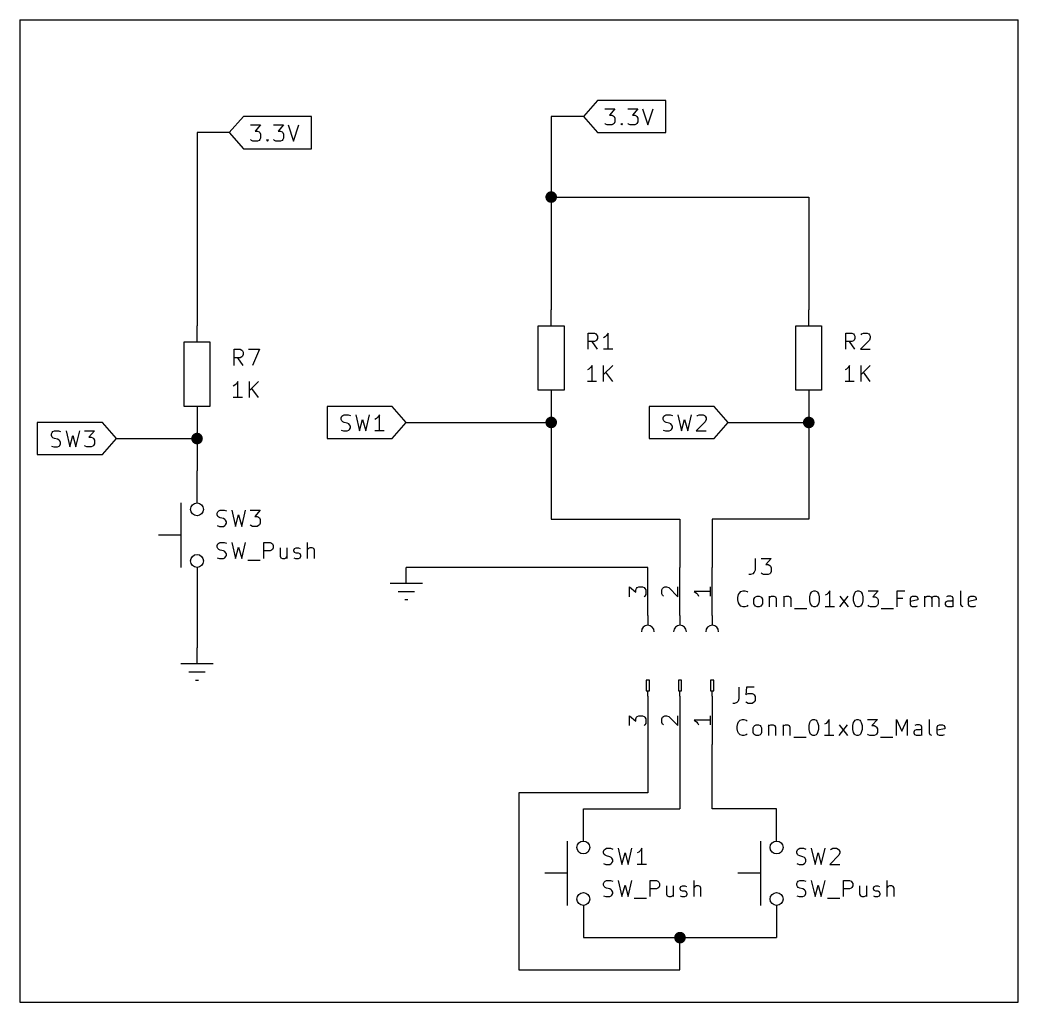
# Model space of a CAD drawing. Extents: x -4.8 to 16.7, y -9.4 to 5.7.
# Drawn here: x 0.76 to 7.73, y -9.39 to -2.53 of the extents above; entities that cross this region are included whole.
import ezdxf

# ---------------------------------------------------------------- set-up
doc = ezdxf.new("R2010")
doc.units = 0
doc.header["$MEASUREMENT"] = 0
for name, color, linetype in [('BLUE3', 171, 'CONTINUOUS'), ('CYAN2', 4, 'CONTINUOUS'), ('RED2', 1, 'CONTINUOUS'), ('RED3', 11, 'CONTINUOUS')]:
    doc.layers.add(name, color=color, linetype=linetype)
doc.layers.add('GREEN3', color=91, linetype='CONTINUOUS', lineweight=30)

msp = doc.modelspace()

# ---------------------------------------------------------------- linework, layer by layer
at = {"layer": 'BLUE3'}
for p, q in [((0.7562, -2.5285), (7.7312, -2.5285)), ((0.7562, -2.5285), (0.7562, -9.391)), ((7.7312, -9.391), (7.7312, -2.5285)), ((0.7562, -9.391), (7.7312, -9.391))]:
    msp.add_line(p, q, dxfattribs=at)
at = {"layer": 'CYAN2', "linetype": 'Continuous'}
for p, q in [((4.7275, -4.8294), (4.7275, -4.7169)), ((4.7275, -4.7169), (4.7704, -4.7169)), ((4.7704, -4.7169), (4.781, -4.7222)), ((4.781, -4.7222), (4.7864, -4.7276)), ((4.7864, -4.7276), (4.7918, -4.7383)), ((4.7918, -4.7383), (4.7918, -4.7544)), ((4.8562, -4.7329), (4.8454, -4.7436)), ((4.8667, -4.7169), (4.8562, -4.7329)), ((4.8667, -4.8294), (4.8667, -4.7169)), ((6.5275, -4.8294), (6.5275, -4.7169)), ((6.5275, -4.7169), (6.5704, -4.7169)), ((6.5704, -4.7169), (6.581, -4.7222)), ((6.581, -4.7222), (6.5864, -4.7276)), ((6.5864, -4.7276), (6.5918, -4.7383)), ((6.5918, -4.7383), (6.5918, -4.7544)), ((6.6346, -4.7276), (6.64, -4.7222)), ((6.64, -4.7222), (6.6508, -4.7169)), ((6.6508, -4.7169), (6.6775, -4.7169)), ((6.6775, -4.7169), (6.6883, -4.7222)), ((6.6883, -4.7222), (6.6935, -4.7276)), ((6.6935, -4.7276), (6.6989, -4.7383)), ((6.6989, -4.7383), (6.6989, -4.749)), ((4.7704, -4.7758), (4.7275, -4.7758)), ((4.7918, -4.8294), (4.7542, -4.7758)), ((4.781, -4.7704), (4.7704, -4.7758)), ((4.7864, -4.7651), (4.781, -4.7704)), ((4.7918, -4.7544), (4.7864, -4.7651)), ((4.8454, -4.7436), (4.8346, -4.749)), ((6.5704, -4.7758), (6.5275, -4.7758)), ((6.5918, -4.8294), (6.5542, -4.7758)), ((6.581, -4.7704), (6.5704, -4.7758)), ((6.5864, -4.7651), (6.581, -4.7704)), ((6.5918, -4.7544), (6.5864, -4.7651)), ((6.6935, -4.7651), (6.6294, -4.8294)), ((6.6989, -4.749), (6.6935, -4.7651)), ((2.2525, -4.9419), (2.2525, -4.8294)), ((2.2525, -4.8294), (2.2954, -4.8294)), ((2.2954, -4.8294), (2.306, -4.8347)), ((2.306, -4.8347), (2.3114, -4.8401)), ((2.3114, -4.8776), (2.306, -4.8829)), ((2.3114, -4.8401), (2.3168, -4.8508)), ((2.3168, -4.8669), (2.3114, -4.8776)), ((2.3168, -4.8508), (2.3168, -4.8669)), ((2.3544, -4.8294), (2.4293, -4.8294)), ((2.4293, -4.8294), (2.3812, -4.9419)), ((4.8989, -4.8294), (4.8346, -4.8294)), ((6.6294, -4.8294), (6.6989, -4.8294)), ((2.2954, -4.8883), (2.2525, -4.8883)), ((2.3168, -4.9419), (2.2792, -4.8883)), ((2.306, -4.8829), (2.2954, -4.8883)), ((4.7542, -4.9419), (4.7437, -4.9579)), ((4.7542, -5.0544), (4.7542, -4.9419)), ((4.8346, -5.0544), (4.8346, -4.9419)), ((4.8989, -4.9419), (4.8346, -5.0061)), ((6.5542, -4.9419), (6.5437, -4.9579)), ((6.5542, -5.0544), (6.5542, -4.9419)), ((6.6346, -5.0544), (6.6346, -4.9419)), ((6.6989, -4.9419), (6.6346, -5.0061)), ((4.7329, -4.9686), (4.7221, -4.974)), ((4.7437, -4.9579), (4.7329, -4.9686)), ((4.8989, -5.0544), (4.8508, -4.9901)), ((6.5329, -4.9686), (6.5221, -4.974)), ((6.5437, -4.9579), (6.5329, -4.9686)), ((6.6989, -5.0544), (6.6508, -4.9901)), ((2.2579, -5.0811), (2.2471, -5.0865)), ((2.2687, -5.0704), (2.2579, -5.0811)), ((2.2792, -5.0544), (2.2687, -5.0704)), ((2.2792, -5.1669), (2.2792, -5.0544)), ((2.3596, -5.1669), (2.3596, -5.0544)), ((2.4239, -5.0544), (2.3596, -5.1186)), ((4.7864, -5.0544), (4.7221, -5.0544)), ((6.5864, -5.0544), (6.5221, -5.0544)), ((2.4239, -5.1669), (2.3758, -5.1026)), ((2.3114, -5.1669), (2.2471, -5.1669)), ((2.1346, -5.9758), (2.14, -5.9651)), ((2.1346, -5.9865), (2.1346, -5.9758)), ((2.14, -5.9972), (2.1346, -5.9865)), ((2.14, -5.9651), (2.1454, -5.9597)), ((2.1454, -6.0026), (2.14, -5.9972)), ((2.1454, -5.9597), (2.1562, -5.9544)), ((2.1562, -5.9544), (2.1829, -5.9544)), ((2.1829, -5.9544), (2.1989, -5.9597)), ((2.2365, -5.9544), (2.2633, -6.0669)), ((2.2633, -6.0669), (2.2846, -5.9865)), ((2.2846, -5.9865), (2.306, -6.0669)), ((2.306, -6.0669), (2.3328, -5.9544)), ((2.365, -5.9544), (2.4347, -5.9544)), ((2.4347, -5.9544), (2.3971, -5.9972)), ((2.3971, -5.9972), (2.4133, -5.9972)), ((2.4133, -5.9972), (2.4239, -6.0026)), ((2.1346, -6.0615), (2.1508, -6.0669)), ((2.1562, -6.0079), (2.1454, -6.0026)), ((2.1508, -6.0669), (2.1775, -6.0669)), ((2.1775, -6.0133), (2.1562, -6.0079)), ((2.1883, -6.0187), (2.1775, -6.0133)), ((2.1775, -6.0669), (2.1883, -6.0615)), ((2.1935, -6.024), (2.1883, -6.0187)), ((2.1883, -6.0615), (2.1935, -6.0561)), ((2.1989, -6.0347), (2.1935, -6.024)), ((2.1935, -6.0561), (2.1989, -6.0454)), ((2.1989, -6.0454), (2.1989, -6.0347)), ((2.3704, -6.0615), (2.365, -6.0561)), ((2.3812, -6.0669), (2.3704, -6.0615)), ((2.4133, -6.0669), (2.3812, -6.0669)), ((2.4239, -6.0615), (2.4133, -6.0669)), ((2.4239, -6.0026), (2.4293, -6.0079)), ((2.4293, -6.0561), (2.4239, -6.0615)), ((2.4293, -6.0079), (2.4347, -6.0187)), ((2.4347, -6.0454), (2.4293, -6.0561)), ((2.4347, -6.0187), (2.4347, -6.0454)), ((2.1346, -6.2008), (2.14, -6.1901)), ((2.1346, -6.2115), (2.1346, -6.2008)), ((2.14, -6.1901), (2.1454, -6.1847)), ((2.1454, -6.1847), (2.1562, -6.1794)), ((2.1562, -6.1794), (2.1829, -6.1794)), ((2.1829, -6.1794), (2.1989, -6.1847)), ((2.2365, -6.1794), (2.2633, -6.2919)), ((2.306, -6.2919), (2.3328, -6.1794)), ((2.4615, -6.2919), (2.4615, -6.1794)), ((2.4615, -6.1794), (2.5042, -6.1794)), ((2.5042, -6.1794), (2.515, -6.1847)), ((2.515, -6.1847), (2.5204, -6.1901)), ((2.5204, -6.1901), (2.5258, -6.2008)), ((2.5258, -6.2008), (2.5258, -6.2169)), ((2.7668, -6.2919), (2.7668, -6.1794)), ((2.14, -6.2222), (2.1346, -6.2115)), ((2.1454, -6.2276), (2.14, -6.2222)), ((2.1562, -6.2329), (2.1454, -6.2276)), ((2.1775, -6.2383), (2.1562, -6.2329)), ((2.1883, -6.2437), (2.1775, -6.2383)), ((2.1935, -6.249), (2.1883, -6.2437)), ((2.1989, -6.2597), (2.1935, -6.249)), ((2.1935, -6.2811), (2.1989, -6.2704)), ((2.1989, -6.2704), (2.1989, -6.2597)), ((2.2633, -6.2919), (2.2846, -6.2115)), ((2.2846, -6.2115), (2.306, -6.2919)), ((2.5042, -6.2383), (2.4615, -6.2383)), ((2.515, -6.2329), (2.5042, -6.2383)), ((2.5204, -6.2276), (2.515, -6.2329)), ((2.5258, -6.2169), (2.5204, -6.2276)), ((2.574, -6.2169), (2.574, -6.2758)), ((2.574, -6.2758), (2.5794, -6.2865)), ((2.6221, -6.2169), (2.6221, -6.2919)), ((2.6703, -6.2329), (2.6757, -6.2222)), ((2.6703, -6.2383), (2.6703, -6.2329)), ((2.6757, -6.249), (2.6703, -6.2383)), ((2.6757, -6.2222), (2.6865, -6.2169)), ((2.6865, -6.2543), (2.6757, -6.249)), ((2.6865, -6.2169), (2.7025, -6.2169)), ((2.7025, -6.2543), (2.6865, -6.2543)), ((2.7025, -6.2169), (2.7133, -6.2222)), ((2.7133, -6.2597), (2.7025, -6.2543)), ((2.7187, -6.2704), (2.7133, -6.2597)), ((2.7133, -6.2865), (2.7187, -6.2758)), ((2.7187, -6.2758), (2.7187, -6.2704)), ((2.7722, -6.2222), (2.7668, -6.2276)), ((2.7828, -6.2169), (2.7722, -6.2222)), ((2.799, -6.2169), (2.7828, -6.2169)), ((2.8096, -6.2222), (2.799, -6.2169)), ((2.815, -6.2329), (2.8096, -6.2222)), ((2.815, -6.2919), (2.815, -6.2329)), ((2.1346, -6.2865), (2.1508, -6.2919)), ((2.1508, -6.2919), (2.1775, -6.2919)), ((2.1775, -6.2919), (2.1883, -6.2865)), ((2.1883, -6.2865), (2.1935, -6.2811)), ((2.349, -6.3026), (2.4347, -6.3026)), ((2.5794, -6.2865), (2.59, -6.2919)), ((2.59, -6.2919), (2.6062, -6.2919)), ((2.6062, -6.2919), (2.6167, -6.2865)), ((2.6167, -6.2865), (2.6221, -6.2811)), ((2.6703, -6.2865), (2.6811, -6.2919)), ((2.6811, -6.2919), (2.7025, -6.2919)), ((2.7025, -6.2919), (2.7133, -6.2865)), ((5.8936, -6.2919), (5.8936, -6.3722)), ((5.9366, -6.2919), (6.0061, -6.2919)), ((6.0061, -6.2919), (5.9688, -6.3347)), ((5.9688, -6.3347), (5.9848, -6.3347)), ((5.9848, -6.3347), (5.9956, -6.3401)), ((5.9956, -6.3401), (6.0007, -6.3454)), ((6.0007, -6.3454), (6.0061, -6.3562)), ((5.8615, -6.4044), (5.8509, -6.4044)), ((5.8777, -6.399), (5.8615, -6.4044)), ((5.8882, -6.3883), (5.8777, -6.399)), ((5.8936, -6.3722), (5.8882, -6.3883)), ((5.942, -6.399), (5.9366, -6.3936)), ((5.9526, -6.4044), (5.942, -6.399)), ((5.9848, -6.4044), (5.9526, -6.4044)), ((5.9956, -6.399), (5.9848, -6.4044)), ((6.0007, -6.3936), (5.9956, -6.399)), ((6.0061, -6.3829), (6.0007, -6.3936)), ((6.0061, -6.3562), (6.0061, -6.3829)), ((5.7733, -6.5651), (5.7784, -6.5436)), ((5.7784, -6.5436), (5.7838, -6.5329)), ((5.7838, -6.5329), (5.7946, -6.5222)), ((5.7946, -6.5222), (5.8106, -6.5169)), ((5.8106, -6.5169), (5.8214, -6.5169)), ((5.8214, -6.5169), (5.8374, -6.5222)), ((5.8374, -6.5222), (5.8428, -6.5276)), ((5.8963, -6.5597), (5.9071, -6.5544)), ((5.9071, -6.5544), (5.9231, -6.5544)), ((5.9231, -6.5544), (5.9339, -6.5597)), ((5.9929, -6.5544), (5.9929, -6.6294)), ((5.9983, -6.5597), (6.0088, -6.5544)), ((6.0088, -6.5544), (6.025, -6.5544)), ((6.025, -6.5544), (6.0356, -6.5597)), ((6.0946, -6.5544), (6.0946, -6.6294)), ((6.1, -6.5597), (6.1108, -6.5544)), ((6.1108, -6.5544), (6.1267, -6.5544)), ((6.1267, -6.5544), (6.1375, -6.5597)), ((6.2768, -6.5597), (6.282, -6.5383)), ((6.282, -6.5383), (6.2874, -6.5276)), ((6.2874, -6.5276), (6.2928, -6.5222)), ((6.2928, -6.5222), (6.3036, -6.5169)), ((6.3036, -6.5169), (6.3142, -6.5169)), ((6.3142, -6.5169), (6.325, -6.5222)), ((6.325, -6.5222), (6.3304, -6.5276)), ((6.3304, -6.5276), (6.3358, -6.5383)), ((6.3358, -6.5383), (6.3409, -6.5597)), ((6.3945, -6.5436), (6.3839, -6.549)), ((6.4053, -6.5329), (6.3945, -6.5436)), ((6.4161, -6.5169), (6.4053, -6.5329)), ((6.4161, -6.6294), (6.4161, -6.5169)), ((6.4856, -6.6294), (6.5446, -6.5544)), ((6.4856, -6.5544), (6.5446, -6.6294)), ((6.5821, -6.5597), (6.5875, -6.5383)), ((6.5875, -6.5383), (6.5927, -6.5276)), ((6.5927, -6.5276), (6.5981, -6.5222)), ((6.5981, -6.5222), (6.6089, -6.5169)), ((6.6089, -6.5169), (6.6195, -6.5169)), ((6.6195, -6.5169), (6.6303, -6.5222)), ((6.6303, -6.5222), (6.6357, -6.5276)), ((6.6357, -6.5276), (6.6411, -6.5383)), ((6.6411, -6.5383), (6.6465, -6.5597)), ((6.6838, -6.5169), (6.7536, -6.5169)), ((6.7536, -6.5169), (6.716, -6.5597)), ((6.8875, -6.6294), (6.8875, -6.5169)), ((6.8875, -6.5169), (6.941, -6.5169)), ((6.984, -6.5597), (6.9946, -6.5544)), ((6.9946, -6.5544), (7.0159, -6.5544)), ((7.0159, -6.5544), (7.0267, -6.5597)), ((7.0803, -6.6294), (7.0803, -6.5544)), ((7.0857, -6.5597), (7.0965, -6.5544)), ((7.0965, -6.5544), (7.1125, -6.5544)), ((7.1125, -6.5544), (7.1233, -6.5597)), ((7.1338, -6.5597), (7.1446, -6.5544)), ((7.1446, -6.5544), (7.1606, -6.5544)), ((7.1606, -6.5544), (7.1714, -6.5597)), ((7.2409, -6.5544), (7.2304, -6.5597)), ((7.2625, -6.5544), (7.2409, -6.5544)), ((7.2731, -6.5597), (7.2625, -6.5544)), ((7.3321, -6.6133), (7.3321, -6.5169)), ((7.391, -6.5597), (7.4018, -6.5544)), ((7.4018, -6.5544), (7.4232, -6.5544)), ((7.4232, -6.5544), (7.434, -6.5597)), ((5.7733, -6.5812), (5.7733, -6.5651)), ((5.7784, -6.6026), (5.7733, -6.5812)), ((5.7838, -6.6133), (5.7784, -6.6026)), ((5.7946, -6.624), (5.7838, -6.6133)), ((5.8106, -6.6294), (5.7946, -6.624)), ((5.8374, -6.624), (5.8214, -6.6294)), ((5.8428, -6.6186), (5.8374, -6.624)), ((5.8858, -6.5758), (5.8909, -6.5651)), ((5.8858, -6.6079), (5.8858, -6.5758)), ((5.8909, -6.6186), (5.8858, -6.6079)), ((5.8909, -6.5651), (5.8963, -6.5597)), ((5.8963, -6.624), (5.8909, -6.6186)), ((5.9071, -6.6294), (5.8963, -6.624)), ((5.9339, -6.624), (5.9231, -6.6294)), ((5.9339, -6.5597), (5.9393, -6.5651)), ((5.9393, -6.6186), (5.9339, -6.624)), ((5.9393, -6.5651), (5.9445, -6.5758)), ((5.9445, -6.6079), (5.9393, -6.6186)), ((5.9445, -6.5758), (5.9445, -6.6079)), ((5.9929, -6.5651), (5.9983, -6.5597)), ((6.0356, -6.5597), (6.041, -6.5704)), ((6.041, -6.5704), (6.041, -6.6294)), ((6.0946, -6.5651), (6.1, -6.5597)), ((6.1375, -6.5597), (6.1427, -6.5704)), ((6.1427, -6.5704), (6.1427, -6.6294)), ((6.2768, -6.5865), (6.2768, -6.5597)), ((6.282, -6.6079), (6.2768, -6.5865)), ((6.2874, -6.6186), (6.282, -6.6079)), ((6.2928, -6.624), (6.2874, -6.6186)), ((6.3036, -6.6294), (6.2928, -6.624)), ((6.325, -6.624), (6.3142, -6.6294)), ((6.3304, -6.6186), (6.325, -6.624)), ((6.3358, -6.6079), (6.3304, -6.6186)), ((6.3409, -6.5865), (6.3358, -6.6079)), ((6.3409, -6.5597), (6.3409, -6.5865)), ((6.5821, -6.5865), (6.5821, -6.5597)), ((6.5875, -6.6079), (6.5821, -6.5865)), ((6.5927, -6.6186), (6.5875, -6.6079)), ((6.5981, -6.624), (6.5927, -6.6186)), ((6.6089, -6.6294), (6.5981, -6.624)), ((6.6303, -6.624), (6.6195, -6.6294)), ((6.6357, -6.6186), (6.6303, -6.624)), ((6.6411, -6.6079), (6.6357, -6.6186)), ((6.6465, -6.5865), (6.6411, -6.6079)), ((6.6465, -6.5597), (6.6465, -6.5865)), ((6.6892, -6.624), (6.6838, -6.6186)), ((6.7, -6.6294), (6.6892, -6.624)), ((6.716, -6.5597), (6.732, -6.5597)), ((6.732, -6.5597), (6.7428, -6.5651)), ((6.7428, -6.624), (6.732, -6.6294)), ((6.7428, -6.5651), (6.7482, -6.5704)), ((6.7482, -6.6186), (6.7428, -6.624)), ((6.7482, -6.5704), (6.7536, -6.5812)), ((6.7536, -6.6079), (6.7482, -6.6186)), ((6.7536, -6.5812), (6.7536, -6.6079)), ((6.925, -6.5704), (6.8875, -6.5704)), ((6.9786, -6.5704), (6.984, -6.5597)), ((6.9786, -6.6133), (6.9786, -6.5704)), ((7.0321, -6.5812), (6.9786, -6.5918)), ((6.984, -6.624), (6.9786, -6.6133)), ((6.9946, -6.6294), (6.984, -6.624)), ((7.0267, -6.624), (7.0159, -6.6294)), ((7.0267, -6.5597), (7.0321, -6.5704)), ((7.0321, -6.5704), (7.0321, -6.5812)), ((7.0803, -6.5651), (7.0857, -6.5597)), ((7.1233, -6.5597), (7.1284, -6.5704)), ((7.1284, -6.5704), (7.1338, -6.5597)), ((7.1284, -6.5704), (7.1284, -6.6294)), ((7.1714, -6.5597), (7.1768, -6.5704)), ((7.1768, -6.5704), (7.1768, -6.6294)), ((7.225, -6.6026), (7.2304, -6.5918)), ((7.225, -6.6133), (7.225, -6.6026)), ((7.2304, -6.624), (7.225, -6.6133)), ((7.2304, -6.5918), (7.2409, -6.5865)), ((7.2409, -6.6294), (7.2304, -6.624)), ((7.2409, -6.5865), (7.2677, -6.5865)), ((7.2677, -6.5865), (7.2785, -6.5812)), ((7.2785, -6.624), (7.2677, -6.6294)), ((7.2785, -6.5704), (7.2731, -6.5597)), ((7.2785, -6.6294), (7.2785, -6.5704)), ((7.3375, -6.624), (7.3321, -6.6133)), ((7.3483, -6.6294), (7.3375, -6.624)), ((7.3856, -6.5704), (7.391, -6.5597)), ((7.3856, -6.6133), (7.3856, -6.5704)), ((7.4392, -6.5812), (7.3856, -6.5918)), ((7.391, -6.624), (7.3856, -6.6133)), ((7.4018, -6.6294), (7.391, -6.624)), ((7.434, -6.624), (7.4232, -6.6294)), ((7.434, -6.5597), (7.4392, -6.5704)), ((7.4392, -6.5704), (7.4392, -6.5812)), ((5.8214, -6.6294), (5.8106, -6.6294)), ((5.9231, -6.6294), (5.9071, -6.6294)), ((6.1695, -6.6401), (6.2552, -6.6401)), ((6.3142, -6.6294), (6.3036, -6.6294)), ((6.4483, -6.6294), (6.3839, -6.6294)), ((6.6195, -6.6294), (6.6089, -6.6294)), ((6.732, -6.6294), (6.7, -6.6294)), ((6.775, -6.6401), (6.8607, -6.6401)), ((7.0159, -6.6294), (6.9946, -6.6294)), ((7.2677, -6.6294), (7.2409, -6.6294)), ((7.4232, -6.6294), (7.4018, -6.6294)), ((5.7811, -7.1919), (5.7811, -7.2722)), ((5.8347, -7.1919), (5.8295, -7.2454)), ((5.8295, -7.2454), (5.8347, -7.2401)), ((5.8882, -7.1919), (5.8347, -7.1919)), ((5.8347, -7.2401), (5.8455, -7.2347)), ((5.8455, -7.2347), (5.8723, -7.2347)), ((5.8723, -7.2347), (5.8831, -7.2401)), ((5.8831, -7.2401), (5.8882, -7.2454)), ((5.8882, -7.2454), (5.8936, -7.2562)), ((5.749, -7.3044), (5.7384, -7.3044)), ((5.7652, -7.299), (5.749, -7.3044)), ((5.7757, -7.2883), (5.7652, -7.299)), ((5.7811, -7.2722), (5.7757, -7.2883)), ((5.8347, -7.299), (5.8295, -7.2936)), ((5.8455, -7.3044), (5.8347, -7.299)), ((5.8723, -7.3044), (5.8455, -7.3044)), ((5.8831, -7.299), (5.8723, -7.3044)), ((5.8882, -7.2936), (5.8831, -7.299)), ((5.8936, -7.2829), (5.8882, -7.2936)), ((5.8936, -7.2562), (5.8936, -7.2829)), ((5.7679, -7.4651), (5.7733, -7.4436)), ((5.7733, -7.4436), (5.7784, -7.4329)), ((5.7784, -7.4329), (5.7892, -7.4222)), ((5.7892, -7.4222), (5.8052, -7.4169)), ((5.8052, -7.4169), (5.816, -7.4169)), ((5.816, -7.4169), (5.832, -7.4222)), ((5.832, -7.4222), (5.8374, -7.4276)), ((5.8858, -7.4651), (5.8909, -7.4597)), ((5.8909, -7.4597), (5.9017, -7.4544)), ((5.9017, -7.4544), (5.9177, -7.4544)), ((5.9177, -7.4544), (5.9285, -7.4597)), ((5.9285, -7.4597), (5.9339, -7.4651)), ((5.9875, -7.4544), (5.9875, -7.5294)), ((5.9875, -7.4651), (5.9929, -7.4597)), ((5.9929, -7.4597), (6.0034, -7.4544)), ((6.0034, -7.4544), (6.0196, -7.4544)), ((6.0196, -7.4544), (6.0302, -7.4597)), ((6.0302, -7.4597), (6.0356, -7.4704)), ((6.0892, -7.4544), (6.0892, -7.5294)), ((6.0892, -7.4651), (6.0946, -7.4597)), ((6.0946, -7.4597), (6.1054, -7.4544)), ((6.1054, -7.4544), (6.1213, -7.4544)), ((6.1213, -7.4544), (6.1321, -7.4597)), ((6.1321, -7.4597), (6.1375, -7.4704)), ((6.2714, -7.4597), (6.2768, -7.4383)), ((6.2714, -7.4865), (6.2714, -7.4597)), ((6.2768, -7.4383), (6.282, -7.4276)), ((6.282, -7.4276), (6.2874, -7.4222)), ((6.2874, -7.4222), (6.2982, -7.4169)), ((6.2982, -7.4169), (6.309, -7.4169)), ((6.309, -7.4169), (6.3196, -7.4222)), ((6.3196, -7.4222), (6.325, -7.4276)), ((6.325, -7.4276), (6.3304, -7.4383)), ((6.3304, -7.4383), (6.3358, -7.4597)), ((6.3358, -7.4597), (6.3358, -7.4865)), ((6.3893, -7.4436), (6.3785, -7.449)), ((6.3999, -7.4329), (6.3893, -7.4436)), ((6.4107, -7.4169), (6.3999, -7.4329)), ((6.4107, -7.5294), (6.4107, -7.4169)), ((6.4802, -7.5294), (6.5392, -7.4544)), ((6.4802, -7.4544), (6.5392, -7.5294)), ((6.5767, -7.4597), (6.5821, -7.4383)), ((6.5767, -7.4865), (6.5767, -7.4597)), ((6.5821, -7.4383), (6.5875, -7.4276)), ((6.5875, -7.4276), (6.5927, -7.4222)), ((6.5927, -7.4222), (6.6035, -7.4169)), ((6.6035, -7.4169), (6.6143, -7.4169)), ((6.6143, -7.4169), (6.6249, -7.4222)), ((6.6249, -7.4222), (6.6303, -7.4276)), ((6.6303, -7.4276), (6.6357, -7.4383)), ((6.6357, -7.4383), (6.6411, -7.4597)), ((6.6411, -7.4597), (6.6411, -7.4865)), ((6.6784, -7.4169), (6.7482, -7.4169)), ((6.7482, -7.4169), (6.7106, -7.4597)), ((6.7106, -7.4597), (6.7268, -7.4597)), ((6.7268, -7.4597), (6.7374, -7.4651)), ((6.8821, -7.5294), (6.8821, -7.4169)), ((6.8821, -7.4169), (6.9196, -7.4972)), ((6.9196, -7.4972), (6.957, -7.4169)), ((6.957, -7.4169), (6.957, -7.5294)), ((7.0213, -7.4544), (7.0108, -7.4597)), ((7.0427, -7.4544), (7.0213, -7.4544)), ((7.0535, -7.4597), (7.0427, -7.4544)), ((7.0589, -7.4704), (7.0535, -7.4597)), ((7.1125, -7.5133), (7.1125, -7.4169)), ((7.166, -7.4704), (7.1714, -7.4597)), ((7.1714, -7.4597), (7.182, -7.4544)), ((7.182, -7.4544), (7.2036, -7.4544)), ((7.2036, -7.4544), (7.2142, -7.4597)), ((7.2142, -7.4597), (7.2196, -7.4704)), ((5.7679, -7.4812), (5.7679, -7.4651)), ((5.7733, -7.5026), (5.7679, -7.4812)), ((5.7784, -7.5133), (5.7733, -7.5026)), ((5.7892, -7.524), (5.7784, -7.5133)), ((5.8052, -7.5294), (5.7892, -7.524)), ((5.816, -7.5294), (5.8052, -7.5294)), ((5.832, -7.524), (5.816, -7.5294)), ((5.8374, -7.5186), (5.832, -7.524)), ((5.8804, -7.4758), (5.8858, -7.4651)), ((5.8804, -7.5079), (5.8804, -7.4758)), ((5.8858, -7.5186), (5.8804, -7.5079)), ((5.8909, -7.524), (5.8858, -7.5186)), ((5.9017, -7.5294), (5.8909, -7.524)), ((5.9177, -7.5294), (5.9017, -7.5294)), ((5.9285, -7.524), (5.9177, -7.5294)), ((5.9339, -7.5186), (5.9285, -7.524)), ((5.9339, -7.4651), (5.9393, -7.4758)), ((5.9393, -7.5079), (5.9339, -7.5186)), ((5.9393, -7.4758), (5.9393, -7.5079)), ((6.0356, -7.4704), (6.0356, -7.5294)), ((6.1375, -7.4704), (6.1375, -7.5294)), ((6.2768, -7.5079), (6.2714, -7.4865)), ((6.282, -7.5186), (6.2768, -7.5079)), ((6.2874, -7.524), (6.282, -7.5186)), ((6.2982, -7.5294), (6.2874, -7.524)), ((6.309, -7.5294), (6.2982, -7.5294)), ((6.3196, -7.524), (6.309, -7.5294)), ((6.325, -7.5186), (6.3196, -7.524)), ((6.3304, -7.5079), (6.325, -7.5186)), ((6.3358, -7.4865), (6.3304, -7.5079)), ((6.4429, -7.5294), (6.3785, -7.5294)), ((6.5821, -7.5079), (6.5767, -7.4865)), ((6.5875, -7.5186), (6.5821, -7.5079)), ((6.5927, -7.524), (6.5875, -7.5186)), ((6.6035, -7.5294), (6.5927, -7.524)), ((6.6143, -7.5294), (6.6035, -7.5294)), ((6.6249, -7.524), (6.6143, -7.5294)), ((6.6303, -7.5186), (6.6249, -7.524)), ((6.6357, -7.5079), (6.6303, -7.5186)), ((6.6411, -7.4865), (6.6357, -7.5079)), ((6.6838, -7.524), (6.6784, -7.5186)), ((6.6946, -7.5294), (6.6838, -7.524)), ((6.7268, -7.5294), (6.6946, -7.5294)), ((6.7374, -7.524), (6.7268, -7.5294)), ((6.7374, -7.4651), (6.7428, -7.4704)), ((6.7428, -7.5186), (6.7374, -7.524)), ((6.7428, -7.4704), (6.7482, -7.4812)), ((6.7482, -7.5079), (6.7428, -7.5186)), ((6.7482, -7.4812), (6.7482, -7.5079)), ((7.0054, -7.5026), (7.0108, -7.4918)), ((7.0054, -7.5133), (7.0054, -7.5026)), ((7.0108, -7.524), (7.0054, -7.5133)), ((7.0108, -7.4918), (7.0213, -7.4865)), ((7.0213, -7.5294), (7.0108, -7.524)), ((7.0213, -7.4865), (7.0481, -7.4865)), ((7.0481, -7.5294), (7.0213, -7.5294)), ((7.0481, -7.4865), (7.0589, -7.4812)), ((7.0589, -7.524), (7.0481, -7.5294)), ((7.0589, -7.5294), (7.0589, -7.4704)), ((7.1179, -7.524), (7.1125, -7.5133)), ((7.1284, -7.5294), (7.1179, -7.524)), ((7.166, -7.5133), (7.166, -7.4704)), ((7.2196, -7.4812), (7.166, -7.4918)), ((7.1714, -7.524), (7.166, -7.5133)), ((7.182, -7.5294), (7.1714, -7.524)), ((7.2036, -7.5294), (7.182, -7.5294)), ((7.2142, -7.524), (7.2036, -7.5294)), ((7.2196, -7.4704), (7.2196, -7.4812)), ((6.1643, -7.5401), (6.25, -7.5401)), ((6.7696, -7.5401), (6.8553, -7.5401)), ((4.8346, -8.3383), (4.84, -8.3276)), ((4.8346, -8.349), (4.8346, -8.3383)), ((4.84, -8.3597), (4.8346, -8.349)), ((4.84, -8.3276), (4.8454, -8.3222)), ((4.8454, -8.3651), (4.84, -8.3597)), ((4.8454, -8.3222), (4.8562, -8.3169)), ((4.8562, -8.3704), (4.8454, -8.3651)), ((4.8562, -8.3169), (4.8829, -8.3169)), ((4.8829, -8.3169), (4.8989, -8.3222)), ((4.9365, -8.3169), (4.9633, -8.4294)), ((4.9633, -8.4294), (4.9846, -8.349)), ((4.9846, -8.349), (5.006, -8.4294)), ((5.006, -8.4294), (5.0328, -8.3169)), ((5.0812, -8.3436), (5.0704, -8.349)), ((5.0917, -8.3329), (5.0812, -8.3436)), ((5.1025, -8.3169), (5.0917, -8.3329)), ((5.1025, -8.4294), (5.1025, -8.3169)), ((6.1846, -8.3383), (6.19, -8.3276)), ((6.1846, -8.349), (6.1846, -8.3383)), ((6.19, -8.3597), (6.1846, -8.349)), ((6.19, -8.3276), (6.1954, -8.3222)), ((6.1954, -8.3651), (6.19, -8.3597)), ((6.1954, -8.3222), (6.2062, -8.3169)), ((6.2062, -8.3704), (6.1954, -8.3651)), ((6.2062, -8.3169), (6.2329, -8.3169)), ((6.2329, -8.3169), (6.2489, -8.3222)), ((6.2865, -8.3169), (6.3133, -8.4294)), ((6.3133, -8.4294), (6.3346, -8.349)), ((6.3346, -8.349), (6.356, -8.4294)), ((6.356, -8.4294), (6.3828, -8.3169)), ((6.4793, -8.3651), (6.415, -8.4294)), ((6.4204, -8.3276), (6.4258, -8.3222)), ((6.4258, -8.3222), (6.4366, -8.3169)), ((6.4366, -8.3169), (6.4633, -8.3169)), ((6.4633, -8.3169), (6.4739, -8.3222)), ((6.4739, -8.3222), (6.4793, -8.3276)), ((6.4793, -8.3276), (6.4847, -8.3383)), ((6.4847, -8.349), (6.4793, -8.3651)), ((6.4847, -8.3383), (6.4847, -8.349)), ((4.8346, -8.424), (4.8508, -8.4294)), ((4.8508, -8.4294), (4.8775, -8.4294)), ((4.8775, -8.3758), (4.8562, -8.3704)), ((4.8883, -8.3812), (4.8775, -8.3758)), ((4.8775, -8.4294), (4.8883, -8.424)), ((4.8935, -8.3865), (4.8883, -8.3812)), ((4.8883, -8.424), (4.8935, -8.4186)), ((4.8989, -8.3972), (4.8935, -8.3865)), ((4.8935, -8.4186), (4.8989, -8.4079)), ((4.8989, -8.4079), (4.8989, -8.3972)), ((5.1347, -8.4294), (5.0704, -8.4294)), ((6.1846, -8.424), (6.2008, -8.4294)), ((6.2008, -8.4294), (6.2275, -8.4294)), ((6.2275, -8.3758), (6.2062, -8.3704)), ((6.2383, -8.3812), (6.2275, -8.3758)), ((6.2275, -8.4294), (6.2383, -8.424)), ((6.2435, -8.3865), (6.2383, -8.3812)), ((6.2383, -8.424), (6.2435, -8.4186)), ((6.2489, -8.3972), (6.2435, -8.3865)), ((6.2435, -8.4186), (6.2489, -8.4079)), ((6.2489, -8.4079), (6.2489, -8.3972)), ((6.415, -8.4294), (6.4847, -8.4294)), ((4.8346, -8.5633), (4.84, -8.5526)), ((4.8346, -8.574), (4.8346, -8.5633)), ((4.84, -8.5847), (4.8346, -8.574)), ((4.84, -8.5526), (4.8454, -8.5472)), ((4.8454, -8.5472), (4.8562, -8.5419)), ((4.8562, -8.5419), (4.8829, -8.5419)), ((4.8829, -8.5419), (4.8989, -8.5472)), ((4.9365, -8.5419), (4.9633, -8.6544)), ((4.9633, -8.6544), (4.9846, -8.574)), ((4.9846, -8.574), (5.006, -8.6544)), ((5.006, -8.6544), (5.0328, -8.5419)), ((5.1615, -8.6544), (5.1615, -8.5419)), ((5.1615, -8.5419), (5.2042, -8.5419)), ((5.2042, -8.5419), (5.215, -8.5472)), ((5.215, -8.5472), (5.2204, -8.5526)), ((5.2204, -8.5526), (5.2258, -8.5633)), ((5.2258, -8.5633), (5.2258, -8.5794)), ((5.4668, -8.6544), (5.4668, -8.5419)), ((6.1846, -8.5633), (6.19, -8.5526)), ((6.1846, -8.574), (6.1846, -8.5633)), ((6.19, -8.5847), (6.1846, -8.574)), ((6.19, -8.5526), (6.1954, -8.5472)), ((6.1954, -8.5472), (6.2062, -8.5419)), ((6.2062, -8.5419), (6.2329, -8.5419)), ((6.2329, -8.5419), (6.2489, -8.5472)), ((6.2865, -8.5419), (6.3133, -8.6544)), ((6.3133, -8.6544), (6.3346, -8.574)), ((6.3346, -8.574), (6.356, -8.6544)), ((6.356, -8.6544), (6.3828, -8.5419)), ((6.5115, -8.6544), (6.5115, -8.5419)), ((6.5115, -8.5419), (6.5542, -8.5419)), ((6.5542, -8.5419), (6.565, -8.5472)), ((6.565, -8.5472), (6.5704, -8.5526)), ((6.5704, -8.5526), (6.5758, -8.5633)), ((6.5758, -8.5633), (6.5758, -8.5794)), ((6.8168, -8.6544), (6.8168, -8.5419)), ((4.8346, -8.649), (4.8508, -8.6544)), ((4.8454, -8.5901), (4.84, -8.5847)), ((4.8562, -8.5954), (4.8454, -8.5901)), ((4.8775, -8.6008), (4.8562, -8.5954)), ((4.8883, -8.6062), (4.8775, -8.6008)), ((4.8775, -8.6544), (4.8883, -8.649)), ((4.8935, -8.6115), (4.8883, -8.6062)), ((4.8883, -8.649), (4.8935, -8.6436)), ((4.8989, -8.6222), (4.8935, -8.6115)), ((4.8935, -8.6436), (4.8989, -8.6329)), ((4.8989, -8.6329), (4.8989, -8.6222)), ((5.2042, -8.6008), (5.1615, -8.6008)), ((5.215, -8.5954), (5.2042, -8.6008)), ((5.2204, -8.5901), (5.215, -8.5954)), ((5.2258, -8.5794), (5.2204, -8.5901)), ((5.274, -8.5794), (5.274, -8.6383)), ((5.274, -8.6383), (5.2794, -8.649)), ((5.2794, -8.649), (5.29, -8.6544)), ((5.3062, -8.6544), (5.3167, -8.649)), ((5.3167, -8.649), (5.3221, -8.6436)), ((5.3221, -8.5794), (5.3221, -8.6544)), ((5.3703, -8.5954), (5.3757, -8.5847)), ((5.3703, -8.6008), (5.3703, -8.5954)), ((5.3757, -8.6115), (5.3703, -8.6008)), ((5.3703, -8.649), (5.3811, -8.6544)), ((5.3757, -8.5847), (5.3865, -8.5794)), ((5.3865, -8.6168), (5.3757, -8.6115)), ((5.3865, -8.5794), (5.4025, -8.5794)), ((5.4025, -8.6168), (5.3865, -8.6168)), ((5.4025, -8.5794), (5.4133, -8.5847)), ((5.4133, -8.6222), (5.4025, -8.6168)), ((5.4025, -8.6544), (5.4133, -8.649)), ((5.4187, -8.6329), (5.4133, -8.6222)), ((5.4133, -8.649), (5.4187, -8.6383)), ((5.4187, -8.6383), (5.4187, -8.6329)), ((5.4722, -8.5847), (5.4668, -8.5901)), ((5.4828, -8.5794), (5.4722, -8.5847)), ((5.499, -8.5794), (5.4828, -8.5794)), ((5.5096, -8.5847), (5.499, -8.5794)), ((5.515, -8.5954), (5.5096, -8.5847)), ((5.515, -8.6544), (5.515, -8.5954)), ((6.1846, -8.649), (6.2008, -8.6544)), ((6.1954, -8.5901), (6.19, -8.5847)), ((6.2062, -8.5954), (6.1954, -8.5901)), ((6.2275, -8.6008), (6.2062, -8.5954)), ((6.2383, -8.6062), (6.2275, -8.6008)), ((6.2275, -8.6544), (6.2383, -8.649)), ((6.2435, -8.6115), (6.2383, -8.6062)), ((6.2383, -8.649), (6.2435, -8.6436)), ((6.2489, -8.6222), (6.2435, -8.6115)), ((6.2435, -8.6436), (6.2489, -8.6329)), ((6.2489, -8.6329), (6.2489, -8.6222)), ((6.5542, -8.6008), (6.5115, -8.6008)), ((6.565, -8.5954), (6.5542, -8.6008)), ((6.5704, -8.5901), (6.565, -8.5954)), ((6.5758, -8.5794), (6.5704, -8.5901)), ((6.624, -8.5794), (6.624, -8.6383)), ((6.624, -8.6383), (6.6294, -8.649)), ((6.6294, -8.649), (6.64, -8.6544)), ((6.6562, -8.6544), (6.6667, -8.649)), ((6.6667, -8.649), (6.6721, -8.6436)), ((6.6721, -8.5794), (6.6721, -8.6544)), ((6.7203, -8.5954), (6.7257, -8.5847)), ((6.7203, -8.6008), (6.7203, -8.5954)), ((6.7257, -8.6115), (6.7203, -8.6008)), ((6.7203, -8.649), (6.7311, -8.6544)), ((6.7257, -8.5847), (6.7365, -8.5794)), ((6.7365, -8.6168), (6.7257, -8.6115)), ((6.7365, -8.5794), (6.7525, -8.5794)), ((6.7525, -8.6168), (6.7365, -8.6168)), ((6.7525, -8.5794), (6.7633, -8.5847)), ((6.7633, -8.6222), (6.7525, -8.6168)), ((6.7525, -8.6544), (6.7633, -8.649)), ((6.7687, -8.6329), (6.7633, -8.6222)), ((6.7633, -8.649), (6.7687, -8.6383)), ((6.7687, -8.6383), (6.7687, -8.6329)), ((6.8222, -8.5847), (6.8168, -8.5901)), ((6.8328, -8.5794), (6.8222, -8.5847)), ((6.849, -8.5794), (6.8328, -8.5794)), ((6.8596, -8.5847), (6.849, -8.5794)), ((6.865, -8.5954), (6.8596, -8.5847)), ((6.865, -8.6544), (6.865, -8.5954)), ((4.8508, -8.6544), (4.8775, -8.6544)), ((5.049, -8.6651), (5.1347, -8.6651)), ((5.29, -8.6544), (5.3062, -8.6544)), ((5.3811, -8.6544), (5.4025, -8.6544)), ((6.2008, -8.6544), (6.2275, -8.6544)), ((6.399, -8.6651), (6.4847, -8.6651)), ((6.64, -8.6544), (6.6562, -8.6544)), ((6.7311, -8.6544), (6.7525, -8.6544))]:
    msp.add_line(p, q, dxfattribs=at)
at = {"layer": 'GREEN3', "linetype": 'Continuous'}
for p, q in [((4.6937, -3.2035), (4.4687, -3.2035)), ((4.4687, -3.2035), (4.4687, -3.766)), ((2.2187, -3.316), (1.9937, -3.316)), ((1.9937, -3.316), (1.9937, -4.666)), ((4.4687, -3.766), (6.2687, -3.766)), ((4.4687, -3.766), (4.4687, -4.5535)), ((6.2687, -3.766), (6.2687, -4.5535)), ((4.4687, -5.2285), (4.4687, -5.341)), ((6.2687, -5.2285), (6.2687, -5.341)), ((1.9937, -5.341), (1.9937, -5.4535)), ((3.4562, -5.341), (4.4687, -5.341)), ((4.4687, -5.341), (4.4687, -6.016)), ((5.7062, -5.341), (6.2687, -5.341)), ((6.2687, -5.341), (6.2687, -6.016)), ((1.4312, -5.4535), (1.9937, -5.4535)), ((1.9937, -5.4535), (1.9937, -5.6785)), ((4.4687, -6.016), (5.3687, -6.016)), ((5.3687, -6.016), (5.3687, -6.3535)), ((5.5937, -6.016), (5.5937, -6.3535)), ((6.2687, -6.016), (5.5937, -6.016)), ((5.1437, -6.3535), (3.4562, -6.3535)), ((1.9937, -6.5785), (1.9937, -6.916)), ((5.1437, -7.591), (5.1437, -7.9285)), ((5.3687, -7.591), (5.3687, -8.041)), ((5.5937, -8.041), (5.5937, -7.591)), ((5.1437, -7.9285), (4.2437, -7.9285)), ((4.2437, -7.9285), (4.2437, -9.166)), ((4.6937, -8.041), (5.3687, -8.041)), ((6.0437, -8.041), (5.5937, -8.041)), ((4.6937, -8.941), (5.3687, -8.941)), ((5.3687, -9.166), (5.3687, -8.941)), ((5.3687, -8.941), (6.0437, -8.941)), ((4.2437, -9.166), (5.3687, -9.166))]:
    msp.add_line(p, q, dxfattribs=at)
at = {"layer": 'GREEN3', "const_width": 0.0405}
for points in [[(4.4485, -3.766, 1), (4.489, -3.766, 1)], [(4.4485, -5.341, 1), (4.489, -5.341, 1)], [(6.2485, -5.341, 1), (6.289, -5.341, 1)], [(1.9735, -5.4535, 1), (2.014, -5.4535, 1)], [(5.3485, -8.941, 1), (5.389, -8.941, 1)]]:
    msp.add_lwpolyline(points, format="xyb", close=True, dxfattribs=at)
at = {"layer": 'RED2', "linetype": 'Continuous'}
for p, q in [((4.7923, -3.0909), (4.6937, -3.2035)), ((5.269, -3.0909), (4.7923, -3.0909)), ((5.269, -3.2035), (5.269, -3.0909)), ((2.3173, -3.2034), (2.2187, -3.316)), ((2.794, -3.2034), (2.3173, -3.2034)), ((2.794, -3.316), (2.794, -3.2034)), ((4.6937, -3.2035), (4.7923, -3.316)), ((4.8433, -3.1499), (4.9131, -3.1499)), ((4.9131, -3.1499), (4.8755, -3.1928)), ((4.8755, -3.1928), (4.8915, -3.1928)), ((4.8915, -3.1928), (4.9023, -3.1981)), ((4.9023, -3.1981), (4.9077, -3.2035)), ((4.9077, -3.2035), (4.9131, -3.2142)), ((5.004, -3.1499), (5.0737, -3.1499)), ((5.0737, -3.1499), (5.0362, -3.1928)), ((5.0362, -3.1928), (5.0524, -3.1928)), ((5.0524, -3.1928), (5.0629, -3.1981)), ((5.0629, -3.1981), (5.0683, -3.2035)), ((5.0683, -3.2035), (5.0737, -3.2142)), ((5.1059, -3.1499), (5.1435, -3.2624)), ((5.1435, -3.2624), (5.1808, -3.1499)), ((5.269, -3.316), (5.269, -3.2035)), ((2.3683, -3.2624), (2.4381, -3.2624)), ((2.4381, -3.2624), (2.4005, -3.3053)), ((2.529, -3.2624), (2.5987, -3.2624)), ((2.5987, -3.2624), (2.5612, -3.3053)), ((2.6309, -3.2624), (2.6685, -3.3749)), ((2.6685, -3.3749), (2.7058, -3.2624)), ((4.8487, -3.2571), (4.8433, -3.2517)), ((4.8595, -3.2624), (4.8487, -3.2571)), ((4.8915, -3.2624), (4.8595, -3.2624)), ((4.9023, -3.2571), (4.8915, -3.2624)), ((4.9077, -3.2517), (4.9023, -3.2571)), ((4.9131, -3.241), (4.9077, -3.2517)), ((4.9131, -3.2142), (4.9131, -3.241)), ((4.9558, -3.2571), (4.9612, -3.2517)), ((4.9612, -3.2624), (4.9558, -3.2571)), ((4.9612, -3.2517), (4.9666, -3.2571)), ((4.9612, -3.2517), (4.9612, -3.2624)), ((4.9666, -3.2571), (4.9612, -3.2624)), ((5.0094, -3.2571), (5.004, -3.2517)), ((5.0202, -3.2624), (5.0094, -3.2571)), ((5.0524, -3.2624), (5.0202, -3.2624)), ((5.0629, -3.2571), (5.0524, -3.2624)), ((5.0683, -3.2517), (5.0629, -3.2571)), ((5.0737, -3.241), (5.0683, -3.2517)), ((5.0737, -3.2142), (5.0737, -3.241)), ((2.2187, -3.316), (2.3173, -3.4285)), ((2.4005, -3.3053), (2.4165, -3.3053)), ((2.4165, -3.3053), (2.4273, -3.3106)), ((2.4273, -3.3106), (2.4327, -3.316)), ((2.4327, -3.316), (2.4381, -3.3267)), ((2.4381, -3.3267), (2.4381, -3.3535)), ((2.5612, -3.3053), (2.5774, -3.3053)), ((2.5774, -3.3053), (2.5879, -3.3106)), ((2.5879, -3.3106), (2.5933, -3.316)), ((2.5933, -3.316), (2.5987, -3.3267)), ((2.5987, -3.3267), (2.5987, -3.3535)), ((2.794, -3.4285), (2.794, -3.316)), ((4.7923, -3.316), (5.269, -3.316)), ((2.3737, -3.3696), (2.3683, -3.3642)), ((2.3845, -3.3749), (2.3737, -3.3696)), ((2.4165, -3.3749), (2.3845, -3.3749)), ((2.4273, -3.3696), (2.4165, -3.3749)), ((2.4327, -3.3642), (2.4273, -3.3696)), ((2.4381, -3.3535), (2.4327, -3.3642)), ((2.4808, -3.3696), (2.4862, -3.3642)), ((2.4862, -3.3749), (2.4808, -3.3696)), ((2.4862, -3.3642), (2.4916, -3.3696)), ((2.4862, -3.3642), (2.4862, -3.3749)), ((2.4916, -3.3696), (2.4862, -3.3749)), ((2.5344, -3.3696), (2.529, -3.3642)), ((2.5452, -3.3749), (2.5344, -3.3696)), ((2.5774, -3.3749), (2.5452, -3.3749)), ((2.5879, -3.3696), (2.5774, -3.3749)), ((2.5933, -3.3642), (2.5879, -3.3696)), ((2.5987, -3.3535), (2.5933, -3.3642)), ((2.3173, -3.4285), (2.794, -3.4285)), ((4.4687, -4.666), (4.4687, -4.5535)), ((6.2687, -4.666), (6.2687, -4.5535)), ((1.9937, -4.7785), (1.9937, -4.666)), ((4.3787, -5.116), (4.3787, -4.666)), ((4.3787, -4.666), (4.5587, -4.666)), ((4.5587, -4.666), (4.5587, -5.116)), ((6.1787, -5.116), (6.1787, -4.666)), ((6.1787, -4.666), (6.3587, -4.666)), ((6.3587, -4.666), (6.3587, -5.116)), ((1.9037, -5.2285), (1.9037, -4.7785)), ((1.9037, -4.7785), (2.0837, -4.7785)), ((2.0837, -4.7785), (2.0837, -5.2285)), ((4.5587, -5.116), (4.3787, -5.116)), ((4.4687, -5.116), (4.4687, -5.2285)), ((6.3587, -5.116), (6.1787, -5.116)), ((6.2687, -5.116), (6.2687, -5.2285)), ((2.0837, -5.2285), (1.9037, -5.2285)), ((1.9937, -5.2285), (1.9937, -5.341)), ((3.3577, -5.2284), (2.9023, -5.2284)), ((2.9023, -5.2284), (2.9023, -5.341)), ((3.4562, -5.341), (3.3577, -5.2284)), ((5.6077, -5.2284), (5.1523, -5.2284)), ((5.1523, -5.2284), (5.1523, -5.341)), ((5.7062, -5.341), (5.6077, -5.2284)), ((3.0013, -5.3088), (3.0064, -5.2981)), ((3.0064, -5.2981), (3.0118, -5.2928)), ((3.0118, -5.2928), (3.0226, -5.2874)), ((3.0226, -5.2874), (3.0494, -5.2874)), ((3.0494, -5.2874), (3.0654, -5.2928)), ((3.103, -5.2874), (3.1297, -5.3999)), ((3.1727, -5.3999), (3.1995, -5.2874)), ((3.269, -5.2874), (3.2582, -5.3035)), ((3.269, -5.3999), (3.269, -5.2874)), ((5.2513, -5.3088), (5.2564, -5.2981)), ((5.2564, -5.2981), (5.2618, -5.2928)), ((5.2618, -5.2928), (5.2726, -5.2874)), ((5.2726, -5.2874), (5.2994, -5.2874)), ((5.2994, -5.2874), (5.3154, -5.2928)), ((5.353, -5.2874), (5.3797, -5.3999)), ((5.4227, -5.3999), (5.4495, -5.2874)), ((5.4868, -5.2981), (5.4922, -5.2928)), ((5.4922, -5.2928), (5.503, -5.2874)), ((5.503, -5.2874), (5.5298, -5.2874)), ((5.5298, -5.2874), (5.5404, -5.2928)), ((5.5404, -5.2928), (5.5458, -5.2981)), ((5.5458, -5.2981), (5.5512, -5.3088)), ((1.3327, -5.3409), (0.8773, -5.3409)), ((0.8773, -5.3409), (0.8773, -5.4535)), ((1.4312, -5.4535), (1.3327, -5.3409)), ((2.9023, -5.341), (2.9023, -5.4535)), ((3.0013, -5.3196), (3.0013, -5.3088)), ((3.0064, -5.3303), (3.0013, -5.3196)), ((3.0118, -5.3356), (3.0064, -5.3303)), ((3.0226, -5.341), (3.0118, -5.3356)), ((3.044, -5.3463), (3.0226, -5.341)), ((3.0548, -5.3517), (3.044, -5.3463)), ((3.0602, -5.3571), (3.0548, -5.3517)), ((3.0654, -5.3678), (3.0602, -5.3571)), ((3.0654, -5.3785), (3.0654, -5.3678)), ((3.1297, -5.3999), (3.1511, -5.3196)), ((3.1511, -5.3196), (3.1727, -5.3999)), ((3.2476, -5.3142), (3.2368, -5.3196)), ((3.2582, -5.3035), (3.2476, -5.3142)), ((3.3577, -5.4535), (3.4562, -5.341)), ((5.1523, -5.341), (5.1523, -5.4535)), ((5.2513, -5.3196), (5.2513, -5.3088)), ((5.2564, -5.3303), (5.2513, -5.3196)), ((5.2618, -5.3356), (5.2564, -5.3303)), ((5.2726, -5.341), (5.2618, -5.3356)), ((5.294, -5.3463), (5.2726, -5.341)), ((5.3048, -5.3517), (5.294, -5.3463)), ((5.3102, -5.3571), (5.3048, -5.3517)), ((5.3154, -5.3678), (5.3102, -5.3571)), ((5.3154, -5.3785), (5.3154, -5.3678)), ((5.3797, -5.3999), (5.4011, -5.3196)), ((5.4011, -5.3196), (5.4227, -5.3999)), ((5.5458, -5.3356), (5.4814, -5.3999)), ((5.5512, -5.3196), (5.5458, -5.3356)), ((5.5512, -5.3088), (5.5512, -5.3196)), ((5.6077, -5.4535), (5.7062, -5.341)), ((0.9763, -5.4213), (0.9814, -5.4106)), ((0.9763, -5.4321), (0.9763, -5.4213)), ((0.9814, -5.4428), (0.9763, -5.4321)), ((0.9814, -5.4106), (0.9868, -5.4053)), ((0.9868, -5.4053), (0.9976, -5.3999)), ((0.9976, -5.3999), (1.0244, -5.3999)), ((1.0244, -5.3999), (1.0404, -5.4053)), ((1.078, -5.3999), (1.1047, -5.5124)), ((1.1047, -5.5124), (1.1261, -5.4321)), ((1.1261, -5.4321), (1.1477, -5.5124)), ((1.1477, -5.5124), (1.1745, -5.3999)), ((1.2064, -5.3999), (1.2762, -5.3999)), ((1.2762, -5.3999), (1.2386, -5.4428)), ((3.0013, -5.3946), (3.0172, -5.3999)), ((3.0172, -5.3999), (3.044, -5.3999)), ((3.044, -5.3999), (3.0548, -5.3946)), ((3.0548, -5.3946), (3.0602, -5.3892)), ((3.0602, -5.3892), (3.0654, -5.3785)), ((3.3012, -5.3999), (3.2368, -5.3999)), ((5.2513, -5.3946), (5.2672, -5.3999)), ((5.2672, -5.3999), (5.294, -5.3999)), ((5.294, -5.3999), (5.3048, -5.3946)), ((5.3048, -5.3946), (5.3102, -5.3892)), ((5.3102, -5.3892), (5.3154, -5.3785)), ((5.4814, -5.3999), (5.5512, -5.3999)), ((0.8773, -5.4535), (0.8773, -5.566)), ((0.9763, -5.5071), (0.9922, -5.5124)), ((0.9868, -5.4481), (0.9814, -5.4428)), ((0.9976, -5.4535), (0.9868, -5.4481)), ((1.019, -5.4588), (0.9976, -5.4535)), ((1.0298, -5.4642), (1.019, -5.4588)), ((1.019, -5.5124), (1.0298, -5.5071)), ((1.0352, -5.4696), (1.0298, -5.4642)), ((1.0298, -5.5071), (1.0352, -5.5017)), ((1.0404, -5.4803), (1.0352, -5.4696)), ((1.0352, -5.5017), (1.0404, -5.491)), ((1.0404, -5.491), (1.0404, -5.4803)), ((1.2118, -5.5071), (1.2064, -5.5017)), ((1.2226, -5.5124), (1.2118, -5.5071)), ((1.2386, -5.4428), (1.2548, -5.4428)), ((1.2548, -5.4428), (1.2654, -5.4481)), ((1.2654, -5.5071), (1.2548, -5.5124)), ((1.2654, -5.4481), (1.2708, -5.4535)), ((1.2708, -5.5017), (1.2654, -5.5071)), ((1.2708, -5.4535), (1.2762, -5.4642)), ((1.2762, -5.491), (1.2708, -5.5017)), ((1.2762, -5.4642), (1.2762, -5.491)), ((1.3327, -5.566), (1.4312, -5.4535)), ((2.9023, -5.4535), (3.3577, -5.4535)), ((5.1523, -5.4535), (5.6077, -5.4535)), ((0.8773, -5.566), (1.3327, -5.566)), ((0.9922, -5.5124), (1.019, -5.5124)), ((1.2548, -5.5124), (1.2226, -5.5124)), ((1.9937, -5.9035), (1.9937, -5.6785)), ((1.8812, -5.9035), (1.8812, -6.3535)), ((1.8812, -6.1285), (1.7237, -6.1285)), ((1.9937, -6.3535), (1.9937, -6.5785)), ((3.4562, -6.466), (3.4562, -6.3535)), ((5.1437, -6.691), (5.1437, -6.3535)), ((5.3687, -6.691), (5.3687, -6.3535)), ((5.5937, -6.691), (5.5937, -6.3535)), ((3.5687, -6.466), (3.3437, -6.466)), ((3.4, -6.5222), (3.5125, -6.5222)), ((3.445, -6.5785), (3.4675, -6.5785)), ((5.1437, -6.691), (5.1437, -6.7585)), ((5.3687, -6.691), (5.3687, -6.7585)), ((5.5937, -6.691), (5.5937, -6.7585)), ((1.9937, -7.0285), (1.9937, -6.916)), ((2.1062, -7.0285), (1.8812, -7.0285)), ((1.9375, -7.0847), (2.05, -7.0847)), ((1.9825, -7.141), (2.005, -7.141)), ((5.155, -7.141), (5.1325, -7.141)), ((5.1325, -7.141), (5.1325, -7.2175)), ((5.155, -7.2175), (5.155, -7.141)), ((5.38, -7.141), (5.3575, -7.141)), ((5.3575, -7.141), (5.3575, -7.2175)), ((5.38, -7.2175), (5.38, -7.141)), ((5.605, -7.141), (5.5825, -7.141)), ((5.5825, -7.141), (5.5825, -7.2175)), ((5.605, -7.2175), (5.605, -7.141)), ((5.1325, -7.2175), (5.155, -7.2175)), ((5.1437, -7.2535), (5.1437, -7.2175)), ((5.1437, -7.2535), (5.1437, -7.591)), ((5.3575, -7.2175), (5.38, -7.2175)), ((5.3687, -7.2535), (5.3687, -7.2175)), ((5.3687, -7.2535), (5.3687, -7.591)), ((5.5825, -7.2175), (5.605, -7.2175)), ((5.5937, -7.2535), (5.5937, -7.2175)), ((5.5937, -7.2535), (5.5937, -7.591)), ((4.6937, -8.266), (4.6937, -8.041)), ((6.0437, -8.266), (6.0437, -8.041)), ((4.5812, -8.266), (4.5812, -8.716)), ((5.9312, -8.266), (5.9312, -8.716)), ((4.5812, -8.491), (4.4237, -8.491)), ((5.9312, -8.491), (5.7737, -8.491)), ((4.6937, -8.716), (4.6937, -8.941)), ((6.0437, -8.716), (6.0437, -8.941))]:
    msp.add_line(p, q, dxfattribs=at)
at = {"layer": 'RED2'}
for centre in [(1.9937, -5.9485), (1.9937, -6.3085), (4.6937, -8.311), (6.0437, -8.311), (4.6937, -8.671), (6.0437, -8.671)]:
    msp.add_circle(centre, 0.045, dxfattribs=at)
for centre in [(5.1437, -6.8035), (5.3687, -6.8035), (5.5937, -6.8035)]:
    msp.add_arc(centre, 0.045, 0.1, 179.9, dxfattribs=at)
at = {"layer": 'RED3', "linetype": 'Continuous'}
for p, q in [((5.0168, -6.5597), (5.0168, -6.4901)), ((5.0168, -6.4901), (5.0598, -6.5276)), ((5.0598, -6.5115), (5.065, -6.5008)), ((5.0598, -6.5276), (5.0598, -6.5115)), ((5.065, -6.5008), (5.0704, -6.4954)), ((5.0704, -6.4954), (5.0812, -6.4901)), ((5.0812, -6.4901), (5.1079, -6.4901)), ((5.1079, -6.4901), (5.1187, -6.4954)), ((5.1187, -6.4954), (5.1239, -6.5008)), ((5.1239, -6.5544), (5.1187, -6.5597)), ((5.1239, -6.5008), (5.1293, -6.5115)), ((5.1293, -6.5436), (5.1239, -6.5544)), ((5.1293, -6.5115), (5.1293, -6.5436)), ((5.2418, -6.5115), (5.2472, -6.5008)), ((5.2418, -6.5383), (5.2418, -6.5115)), ((5.2472, -6.549), (5.2418, -6.5383)), ((5.2472, -6.5008), (5.2526, -6.4954)), ((5.2526, -6.5544), (5.2472, -6.549)), ((5.2526, -6.4954), (5.2632, -6.4901)), ((5.2632, -6.4901), (5.274, -6.4901)), ((5.274, -6.4901), (5.29, -6.4954)), ((5.29, -6.4954), (5.3543, -6.5597)), ((5.3543, -6.5597), (5.3543, -6.4901)), ((5.5793, -6.5222), (5.4668, -6.5222)), ((5.4668, -6.5222), (5.483, -6.5329)), ((5.483, -6.5329), (5.4936, -6.5436)), ((5.4936, -6.5436), (5.499, -6.5544)), ((5.5793, -6.4901), (5.5793, -6.5544)), ((5.0168, -7.4597), (5.0168, -7.3901)), ((5.0168, -7.3901), (5.0598, -7.4276)), ((5.0704, -7.3954), (5.0812, -7.3901)), ((5.0812, -7.3901), (5.1079, -7.3901)), ((5.1079, -7.3901), (5.1187, -7.3954)), ((5.2526, -7.3954), (5.2632, -7.3901)), ((5.2632, -7.3901), (5.274, -7.3901)), ((5.274, -7.3901), (5.29, -7.3954)), ((5.3543, -7.4597), (5.3543, -7.3901)), ((5.5793, -7.3901), (5.5793, -7.4544)), ((5.0598, -7.4115), (5.065, -7.4008)), ((5.0598, -7.4276), (5.0598, -7.4115)), ((5.065, -7.4008), (5.0704, -7.3954)), ((5.1187, -7.3954), (5.1239, -7.4008)), ((5.1239, -7.4544), (5.1187, -7.4597)), ((5.1239, -7.4008), (5.1293, -7.4115)), ((5.1293, -7.4436), (5.1239, -7.4544)), ((5.1293, -7.4115), (5.1293, -7.4436)), ((5.2418, -7.4115), (5.2472, -7.4008)), ((5.2418, -7.4383), (5.2418, -7.4115)), ((5.2472, -7.449), (5.2418, -7.4383)), ((5.2472, -7.4008), (5.2526, -7.3954)), ((5.2526, -7.4544), (5.2472, -7.449)), ((5.29, -7.3954), (5.3543, -7.4597)), ((5.5793, -7.4222), (5.4668, -7.4222)), ((5.4668, -7.4222), (5.483, -7.4329)), ((5.483, -7.4329), (5.4936, -7.4436)), ((5.4936, -7.4436), (5.499, -7.4544))]:
    msp.add_line(p, q, dxfattribs=at)

doc.saveas('drawing.dxf')
